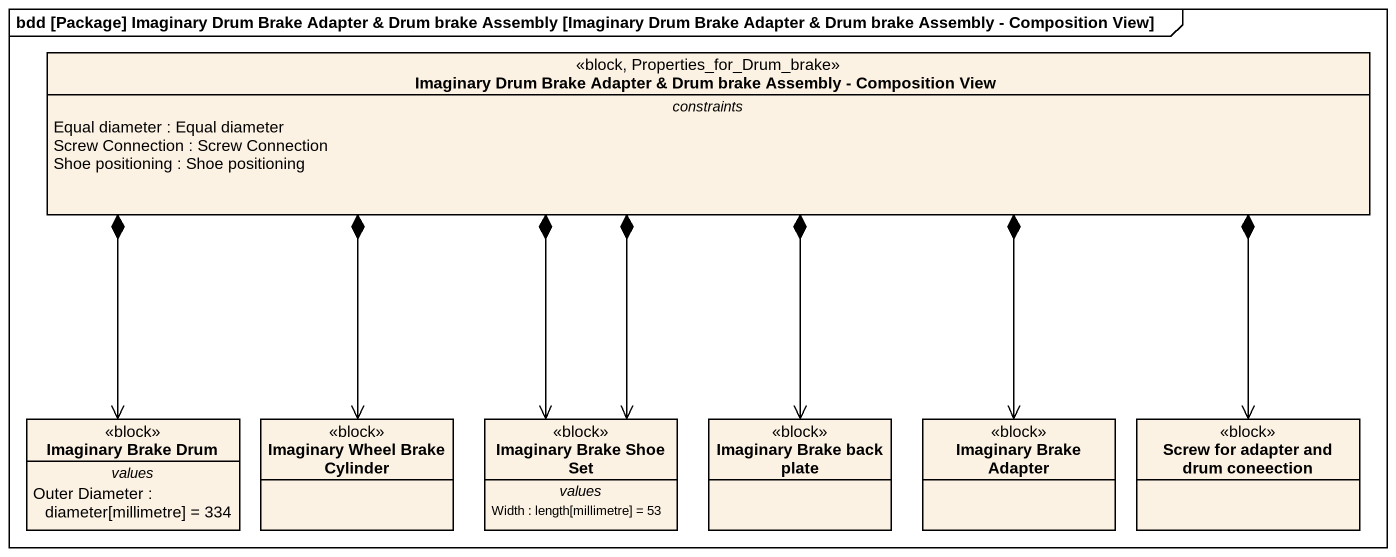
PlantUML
@startuml
mainframe bdd [Package] Imaginary Drum Brake Adapter & Drum brake Assembly [Imaginary Drum Brake Adapter & Drum brake Assembly - Composition View]
hide circle
hide empty members
class "Imaginary Drum Brake Adapter & Drum brake Assembly - Composition View" as Imaginary_Drum_Brake <<block, Properties_for_Drum_brake>> {
  -- constraints --
  Equal diameter : Equal diameter
  Screw Connection : Screw Connection
  Shoe positioning : Shoe positioning
}
class "Imaginary Brake Drum" as Imaginary_Brake_Drum <<block>> {
  -- values --
  Outer Diameter : diameter[millimetre] = 334
}
class "Imaginary Wheel Brake Cylinder" as Imaginary_Wheel_Brake <<block>>
class "Imaginary Brake Shoe Set" as Imaginary_Brake_Shoe_Set <<block>> {
  -- values --
  Width : length[millimetre] = 53
}
class "Imaginary Brake back plate" as Imaginary_Brake_back_plate <<block>>
class "Imaginary Brake Adapter" as Imaginary_Brake_Adapter <<block>>
class "Screw for adapter and drum coneection" as Screw_for_adapter_and_drum <<block>>
Imaginary_Drum_Brake *-left-> Imaginary_Brake_Drum
Imaginary_Drum_Brake *--> Imaginary_Wheel_Brake
Imaginary_Drum_Brake *--> Imaginary_Brake_Shoe_Set
Imaginary_Drum_Brake *--> Imaginary_Brake_Shoe_Set
Imaginary_Drum_Brake *--> Imaginary_Brake_back_plate
Imaginary_Drum_Brake *--> Imaginary_Brake_Adapter
Imaginary_Drum_Brake *--> Screw_for_adapter_and_drum
@enduml
